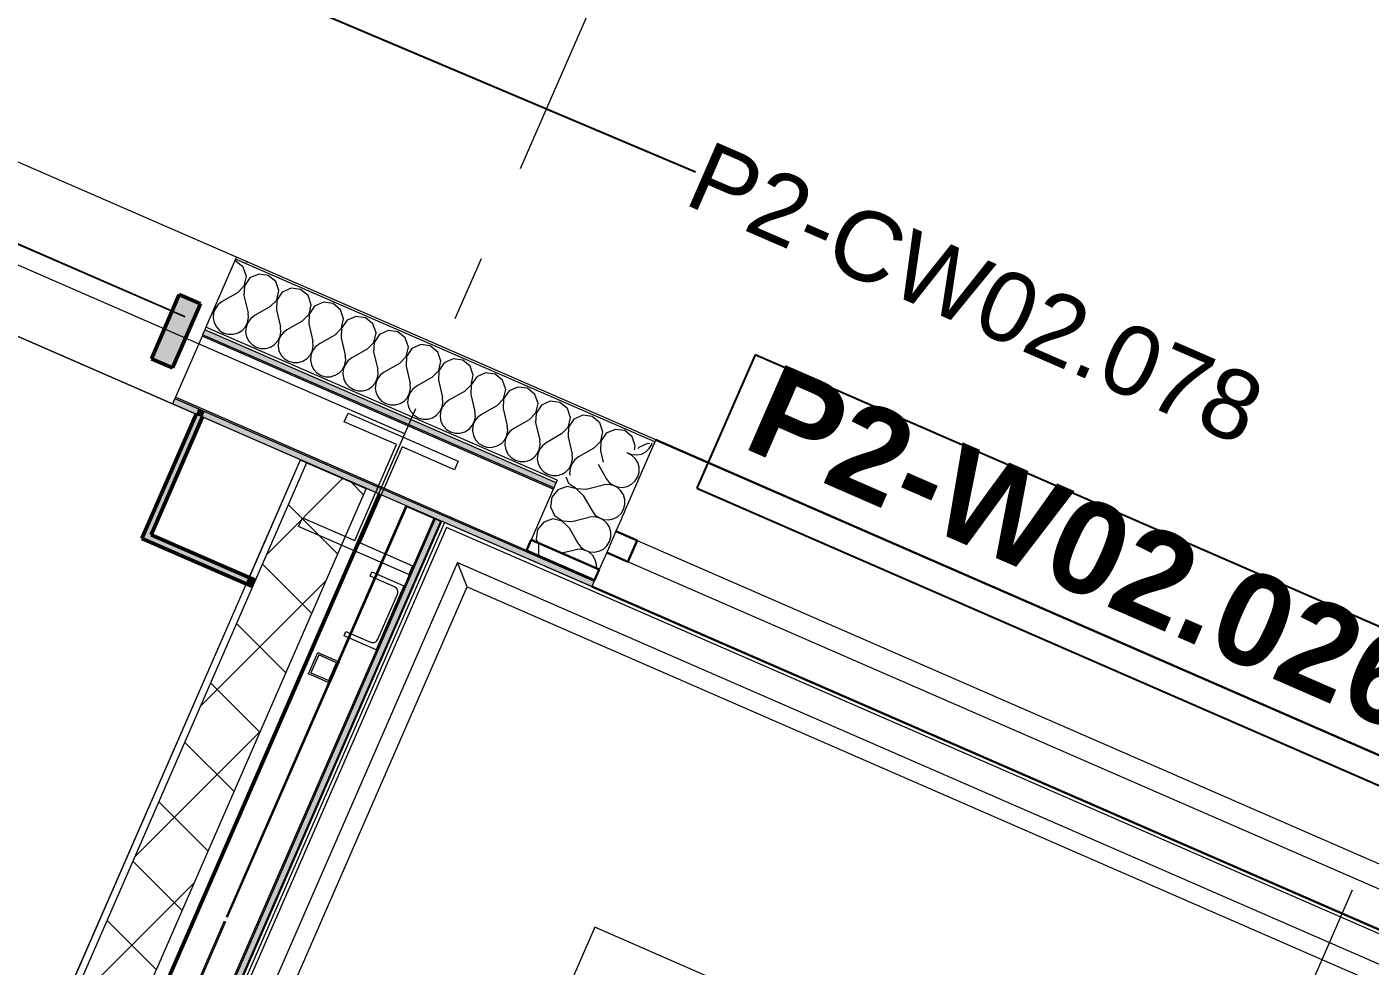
# Model space of a CAD drawing. Header units: millimetres. Extents: x -50172 to 68897, y -80883 to 956680.
# Drawn here: x 18527 to 21422, y -31483 to -29458 of the extents above; entities that cross this region are included whole.
import ezdxf
from ezdxf.enums import TextEntityAlignment as Align

# ---------------------------------------------------------------- set-up
doc = ezdxf.new("R2010")
doc.units = ezdxf.units.MM
doc.header["$MEASUREMENT"] = 0
doc.linetypes.add('Dashed', pattern=[564.444447, 282.222223, -282.222223])
doc.linetypes.add('Double Dashed', pattern=[1093.611073, 529.166651, -211.666656, 141.111112, -211.666656])
for name, color, linetype, lineweight, true_color in [('A-25-M_Curtain_Wall_Pen_No__46', 7, 'Continuous', 35, 0x444444), ('A-25-M_Wall_Ext_Pen_No__107', 7, 'Continuous', 15, 0xa6a6a6), ('A-25-M_Wall_Int_Pen_No__107', 7, 'Continuous', 15, 0xa6a6a6), ('A-25-M_Wall_Int_Pen_No__27', 7, 'Continuous', 50, 0x2a2a2a), ('New_A-05-M_Gross_Int_Circulation_Pen_No__74', 7, 'Continuous', 20, 0x606060), ('New_A-15-MG_Structural_Grid_Phase_2_Pen_No__222', 7, 'Continuous', 13, 0x65af33), ('New_A-25-M_Curtain_Wall_Pen_No__144', 7, 'Continuous', 0, 0xc8c8c8), ('New_A-25-M_Curtain_Wall_Pen_No__165', 7, 'Continuous', 0, 0x006060), ('New_A-25-M_Curtain_Wall_Pen_No__27', 7, 'Continuous', 50, 0x2a2a2a), ('New_A-25-M_Curtain_Wall_Pen_No__43', 7, 'Continuous', 30, 0x444444), ('New_A-25-M_Wall_Ext_Pen_No__107', 7, 'Continuous', 15, 0xa6a6a6), ('New_A-25-M_Wall_Ext_Pen_No__43', 7, 'Continuous', 30, 0x444444), ('New_A-25-M_Wall_Int_Pen_No__107', 7, 'Continuous', 15, 0xa6a6a6), ('New_A-35-M_FFE-Zone_Pen_No__74', 7, 'Continuous', 20, 0x606060), ('New_A-95-P_Drawing_Pen_No__61', 7, 'Continuous', 20, 0x6a6a6a), ('New_ArchiCAD Windows_Pen_No__103', 7, 'Continuous', 15, 0xa6a6a6), ('New_ArchiCAD Windows_Pen_No__23', 7, 'Continuous', 30, 0x2a2a2a), ('New_ArchiCAD Windows_Pen_No__43', 7, 'Continuous', 30, 0x444444), ('New_ArchiCAD Windows_Pen_No__63', 7, 'Continuous', 20, 0x606060)]:
    doc.layers.add(name, color=color, linetype=linetype, lineweight=lineweight, true_color=true_color)
for name, color, linetype, lineweight in [('A-25-M_Curtain_Wall_Pen_No__85', 8, 'Continuous', 20), ('A-95-MC_Marker_Section_P2.Marker_Pen_No__1', 7, 'Continuous', 13), ('COLUMN.IFC Import_Pen_No__2', 8, 'Continuous', 15), ('New_A-20-M_Floor_Slab_Pen_No__89', 8, 'Continuous', 20), ('New_A-25-M_Curtain_Wall_Pen_No__1', 7, 'Continuous', 13), ('New_A-25-M_Wall_Ext_Pen_No__1', 7, 'Continuous', 13), ('New_A-25-M_Wall_Int_Pen_No__1', 7, 'Continuous', 13), ('New_A-30-M_Stair_Pen_No__1', 7, 'Continuous', 13), ('New_A-95-P_Drawing_Pen_No__156', 5, 'Continuous', 50), ('New_ArchiCAD Doors_Pen_No__1', 7, 'Continuous', 13), ('New_ArchiCAD Doors_Pen_No__87', 8, 'Continuous', 20), ('New_ArchiCAD Window Markers_Pen_No__1', 7, 'Continuous', 13), ('New_ArchiCAD Window Markers_Pen_No__5', 7, 'Continuous', 25), ('New_ArchiCAD Windows_Pen_No__1', 7, 'Continuous', 13), ('New_ArchiCAD Windows_Pen_No__83', 8, 'Continuous', 20), ('New_ArchiCAD Zone Stamps_Pen_No__9', 7, 'Continuous', 13)]:
    doc.layers.add(name, color=color, linetype=linetype, lineweight=lineweight)
for name, color, linetype in [('A-25-M_Wall_Int', 7, 'Continuous'), ('A-95-MC_Marker_Section_P2.Marker', 7, 'Continuous'), ('COLUMN.IFC Import', 7, 'Continuous'), ('New_A-05-M_Gross_Int_Circulation', 7, 'Continuous'), ('New_A-15-MG_Structural_Grid_Phase_2', 7, 'Continuous'), ('New_A-20-M_Floor_Slab', 7, 'Continuous'), ('New_A-25-M_Curtain_Wall', 7, 'Continuous'), ('New_A-25-M_Wall_Ext', 7, 'Continuous'), ('New_A-25-M_Wall_Int', 7, 'Continuous'), ('New_A-35-M_FFE-Zone', 7, 'Continuous'), ('New_ArchiCAD Doors', 7, 'Continuous'), ('New_ArchiCAD Window Markers', 7, 'Continuous'), ('New_ArchiCAD Windows', 7, 'Continuous')]:
    doc.layers.add(name, color=color, linetype=linetype)
doc.styles.add('GENERATED_STYLE_2', font='')
doc.styles.add('GENERATED_STYLE_3', font='')
doc.styles.add('GENERATED_STYLE_4', font='')
doc.styles.get('GENERATED_STYLE_2').set_extended_font_data('Arial', bold=True)
doc.styles.get('GENERATED_STYLE_3').set_extended_font_data('Arial')
doc.styles.get('GENERATED_STYLE_4').set_extended_font_data('Swis721 BT')
doc.linetypes.add('Double Slash', pattern='A,0,[1,EC-MA-00-02-DR-A-00369 Phase 2 Lecture Theatre Second Floor GA-S2-P171.Shx,S=15.679012,R=0,X=0,Y=0],-1975.555563,0', length=1975.555563)
doc.dimstyles.new('GENERATED_STYLE__2', dxfattribs={"dimtxt": 0.18, "dimasz": 273.6, "dimexe": 0.18, "dimexo": 0.0625, "dimgap": 0.09, "dimtad": 0, "dimtih": 1, "dimtoh": 1, "dimdec": 4, "dimzin": 0, "dimdsep": 46, "dimcen": 0.09, "dimadec": 0, "dimazin": 0, "dimtfac": 1, "dimtdec": 4, "dimtmove": 0, "dimatfit": 3, "dimldrblk": 'ARROWHEAD_5', "dimfxl": 1, "dimtolj": 1, "dimtzin": 0, "dimarcsym": 0})
pattern_1 = [(246.4404, (0, 0), (-158.76755, 69.2305), [0, -100]), (246.4404, (59.4, -80.45), (-158.76755, 69.2305), [0, -100])]

# ---------------------------------------------------------------- blocks, each defined once
blk = doc.blocks.new('Research Lab_INB 2308_15_1', base_point=(13904.9, -32607.4))
at = {"layer": 'New_A-35-M_FFE-Zone_Pen_No__74', "linetype": 'Continuous'}
for p, q in [((19116.2, -30391), (16560.9, -29276.8)), ((17104.4, -35004.7), (19116.2, -30391))]:
    blk.add_line(p, q, dxfattribs=at)
at = {"layer": 'New_ArchiCAD Zone Stamps_Pen_No__9'}
for tag, height, style, p in [('ROOM_NAME', 250, 'GENERATED_STYLE_2', (14219.2, -32504.4)), ('zoneNameLine2', 250, 'GENERATED_STYLE_2', (14030.8, -32936.5)), ('ROOM_NUMBER', 200, 'GENERATED_STYLE_3', (13842.4, -33357.2)), ('measuredAreaCode', 200, 'GENERATED_STYLE_3', (13685.3, -33717.3)), ('DUMMY_649', 200, 'GENERATED_STYLE_3', (13992.8, -33851.4)), ('DUMMY_650', 200, 'GENERATED_STYLE_3', (14482.1, -34064.8)), ('DUMMY_651', 133.3, 'GENERATED_STYLE_3', (14761.4, -34171.3))]:
    blk.add_attdef(tag, text='', height=height, rotation=336.4404, dxfattribs=dict(at, style=style)).set_placement(p, align=Align.TOP_LEFT)
blk = doc.blocks.new('Stair 05 _INB 2358_25_1', base_point=(18448.4, -36094.3))
at = {"layer": 'New_A-05-M_Gross_Int_Circulation_Pen_No__74', "linetype": 'Continuous'}
for p, q in [((19418.4, -30522.9), (16822.8, -36475.4)), ((22006.5, -31651.4), (19418.4, -30522.9))]:
    blk.add_line(p, q, dxfattribs=at)
at = {"layer": 'New_ArchiCAD Zone Stamps_Pen_No__9'}
for tag, height, style, p in [('ROOM_NAME', 250, 'GENERATED_STYLE_2', (18593, -35475.7)), ('zoneNameLine2', 250, 'GENERATED_STYLE_2', (18404.6, -35907.9)), ('ROOM_NUMBER', 200, 'GENERATED_STYLE_3', (18216.2, -36328.6)), ('measuredAreaCode', 200, 'GENERATED_STYLE_3', (18059.1, -36688.7)), ('DUMMY_649', 200, 'GENERATED_STYLE_3', (18366.5, -36822.7)), ('DUMMY_650', 200, 'GENERATED_STYLE_3', (18855.9, -37036.1)), ('DUMMY_651', 133.3, 'GENERATED_STYLE_3', (19135.2, -37142.6))]:
    blk.add_attdef(tag, text='', height=height, rotation=336.4404, dxfattribs=dict(at, style=style)).set_placement(p, align=Align.TOP_LEFT)
blk = doc.blocks.new('Slab_1_1', base_point=(-34879.7, -33019))
at = {"layer": 'New_A-20-M_Floor_Slab_Pen_No__89', "linetype": 'Continuous', "flags": 128}
blk.add_lwpolyline([(1011.6, -48832.8), (12486.7, -53836.5), (17939.8, -41330.7), (16985.7, -40914.7), (17767.9, -39120.9), (18360.6, -39379.3), (18576.1, -38885), (18937.5, -39042.6), (20222.1, -36096.6), (17371, -34853.4), (19341.1, -30335.3), (10989.4, -26693.5), (10933.1, -26822.8), (1863.4, -22868)], dxfattribs=at)
blk = doc.blocks.new('Curtain Wall_4_1')
at = {"layer": 'New_A-25-M_Curtain_Wall', "linetype": 'Continuous', "lineweight": 0, "true_color": 0x000000}
h = blk.add_hatch(dxfattribs=at)
h.set_pattern_fill('Batt_Insulation_0001', color=178, style=0, pattern_type=2)
h.set_pattern_definition([(60, (0, 0), (-43.30127, 25), []), (120, (0, 0), (43.30127, 25), [])])
h.paths.add_polyline_path([(17464.1, -29471.9), (17051.5, -29292.4), (17040.3, -29318.1), (17453, -29497.5)])
at = {"layer": 'New_A-25-M_Curtain_Wall_Pen_No__144', "linetype": 'Continuous'}
for points in [[(17021, -29237.1), (16960.8, -29375.6), (17006.6, -29395.6), (17066.8, -29257.1)], [(17525.3, -29456.5), (17479.5, -29436.6), (17419.3, -29575), (17465.1, -29595)], [(17938, -29636), (17877.8, -29774.5), (17923.6, -29794.4), (17983.9, -29655.9)], [(18855, -30034.8), (18794.8, -30173.3), (18840.7, -30193.2), (18900.9, -30054.8)]]:
    blk.add_hatch(color=256, dxfattribs=at).paths.add_polyline_path(points)
at = {"layer": 'New_A-25-M_Curtain_Wall_Pen_No__165', "linetype": 'Continuous', "lineweight": 0, "true_color": 0x001818}
blk.add_hatch(color=168, dxfattribs=at).paths.add_polyline_path([(17940.6, -29680.2), (18866.8, -30083), (18867.2, -30082.1), (17941, -29679.3)])
at = {"layer": 'New_ArchiCAD Windows_Pen_No__103', "linetype": 'Continuous'}
for points in [[(17514, -29482.6), (17573.6, -29508.6), (17549.7, -29563.6), (17490.1, -29537.7)], [(17902.7, -29717.1), (17843.1, -29691.2), (17867, -29636.2), (17926.6, -29662.1)]]:
    blk.add_hatch(color=256, dxfattribs=at).paths.add_polyline_path(points)
at = {"layer": 'New_A-25-M_Curtain_Wall_Pen_No__1', "linetype": 'Continuous'}
for p, q in [((17941, -29679.3), (17940.6, -29680.2)), ((17940.6, -29680.2), (18866.8, -30083)), ((18867.2, -30082.1), (17941, -29679.3)), ((18866.8, -30083), (18867.2, -30082.1))]:
    blk.add_line(p, q, dxfattribs=at)
at = {"layer": 'New_A-25-M_Curtain_Wall_Pen_No__27', "linetype": 'Continuous'}
for p, q in [((17021, -29237.1), (16960.8, -29375.6)), ((17066.8, -29257.1), (17021, -29237.1)), ((17006.6, -29395.6), (17066.8, -29257.1)), ((16960.8, -29375.6), (17006.6, -29395.6)), ((17479.5, -29436.6), (17419.3, -29575)), ((17525.3, -29456.5), (17479.5, -29436.6)), ((17465.1, -29595), (17525.3, -29456.5)), ((17419.3, -29575), (17465.1, -29595)), ((17938, -29636), (17877.8, -29774.5)), ((17983.9, -29655.9), (17938, -29636)), ((17923.6, -29794.4), (17983.9, -29655.9)), ((17877.8, -29774.5), (17923.6, -29794.4)), ((18855, -30034.8), (18794.8, -30173.3)), ((18900.9, -30054.8), (18855, -30034.8)), ((18840.7, -30193.2), (18900.9, -30054.8)), ((18794.8, -30173.3), (18840.7, -30193.2))]:
    blk.add_line(p, q, dxfattribs=at)
at = {"layer": 'New_A-25-M_Curtain_Wall_Pen_No__43', "linetype": 'Continuous'}
for p, q in [((17051.5, -29292.4), (17464.1, -29471.9)), ((17453, -29497.5), (17040.3, -29318.1))]:
    blk.add_line(p, q, dxfattribs=at)
at = {"layer": 'New_ArchiCAD Windows_Pen_No__23', "linetype": 'Continuous'}
for p, q in [((17490.1, -29537.7), (17514, -29482.6)), ((17514, -29482.6), (17573.6, -29508.6)), ((17573.6, -29508.6), (17549.7, -29563.6)), ((17549.7, -29563.6), (17490.1, -29537.7)), ((17843.1, -29691.2), (17867, -29636.2)), ((17867, -29636.2), (17926.6, -29662.1)), ((17926.6, -29662.1), (17902.7, -29717.1)), ((17902.7, -29717.1), (17843.1, -29691.2))]:
    blk.add_line(p, q, dxfattribs=at)
at = {"layer": 'New_ArchiCAD Windows_Pen_No__63', "linetype": 'Continuous'}
blk.add_line((17863, -29645.4), (17569.6, -29517.7), dxfattribs=at)
at = {"layer": 'New_ArchiCAD Windows_Pen_No__83', "linetype": 'Continuous'}
for p, q in [((17573.6, -29508.6), (17867, -29636.2)), ((17843.1, -29691.2), (17549.7, -29563.6))]:
    blk.add_line(p, q, dxfattribs=at)
blk = doc.blocks.new('*X189')
at = {"layer": 'New_A-25-M_Wall_Ext_Pen_No__107', "linetype": 'Continuous'}
for p, q in [((18977, -29963), (18974.7, -29962.7)), ((18993, -29976.2), (18977, -29963)), ((18999.8, -29995.9), (18993, -29976.2)), ((19026.2, -29990.7), (19007.2, -29999.1)), ((19046.8, -29993.5), (19026.2, -29990.7)), ((18980.5, -30031.1), (18995.1, -30016.2)), ((18995.4, -30016.3), (18994.5, -30037.1)), ((18995.1, -30016.2), (18999.8, -29995.9)), ((19007.2, -29999.1), (18995.4, -30016.3)), ((19062.9, -30006.7), (19046.8, -29993.5)), ((19069.6, -30026.4), (19062.9, -30006.7)), ((19096, -30021.1), (19077, -30029.6)), ((19116.6, -30023.9), (19096, -30021.1)), ((18947.4, -30049.9), (18939.1, -30056.3)), ((18980.5, -30031.1), (18947.4, -30049.9)), ((18994.5, -30037.1), (19003.3, -30074.2)), ((19050.4, -30061.5), (19065, -30046.7)), ((19065.3, -30046.8), (19064.3, -30067.6)), ((19065, -30046.7), (19069.6, -30026.4)), ((19077, -30029.6), (19065.3, -30046.8)), ((19132.7, -30037.1), (19116.6, -30023.9)), ((19139.5, -30056.8), (19132.7, -30037.1)), ((18924.6, -30077.6), (18927.8, -30074)), ((18927.8, -30074), (18932.5, -30064.6)), ((18929.1, -30074.5), (18928.2, -30085)), ((18932.8, -30064.7), (18929.1, -30074.5)), ((18932.5, -30064.6), (18934.2, -30055.7)), ((18939.1, -30056.3), (18932.8, -30064.7)), ((19004.3, -30084.7), (19003.3, -30074.2)), ((19050.4, -30061.5), (19017.2, -30080.3)), ((19064.3, -30067.6), (19073.1, -30104.7)), ((19120.2, -30092), (19134.8, -30077.1)), ((19135.1, -30077.3), (19134.2, -30098.1)), ((19134.8, -30077.1), (19139.5, -30056.8)), ((19146.8, -30060), (19135.1, -30077.3)), ((19165.9, -30051.6), (19146.8, -30060)), ((19186.5, -30054.4), (19165.9, -30051.6)), ((19202.6, -30067.6), (19186.5, -30054.4)), ((19209.3, -30087.3), (19202.6, -30067.6)), ((18928.2, -30085), (18930.2, -30095.3)), ((18930.2, -30095.3), (18934.9, -30104.7)), ((18934.9, -30104.7), (18942, -30112.4)), ((18990.6, -30112.2), (18997.7, -30104.4)), ((18997.7, -30104.4), (19002.4, -30095)), ((18998.9, -30105), (18998, -30115.4)), ((19002.6, -30095.1), (18998.9, -30105)), ((19002.4, -30095), (19004.3, -30084.7)), ((19008.9, -30086.7), (19002.6, -30095.1)), ((19017.2, -30080.3), (19008.9, -30086.7)), ((19074.1, -30115.1), (19073.1, -30104.7)), ((19120.2, -30092), (19087.1, -30110.8)), ((19134.2, -30098.1), (19143, -30135.1)), ((19190.1, -30122.4), (19204.7, -30107.6)), ((19205, -30107.7), (19204, -30128.5)), ((19204.7, -30107.6), (19209.3, -30087.3)), ((19216.7, -30090.5), (19205, -30107.7)), ((19235.7, -30082), (19216.7, -30090.5)), ((19256.3, -30084.8), (19235.7, -30082)), ((19272.4, -30098), (19256.3, -30084.8)), ((19279.1, -30117.7), (19272.4, -30098)), ((18942, -30112.4), (18951, -30117.9)), ((18951, -30117.9), (18961.1, -30120.7)), ((18961.1, -30120.7), (18971.6, -30120.7)), ((18971.6, -30120.7), (18981.7, -30117.8)), ((18981.7, -30117.8), (18990.6, -30112.2)), ((18998, -30115.4), (19000, -30125.8)), ((19000, -30125.8), (19004.7, -30135.1)), ((19004.7, -30135.1), (19011.9, -30142.9)), ((19060.5, -30142.7), (19067.5, -30134.9)), ((19067.5, -30134.9), (19072.2, -30125.5)), ((19068.7, -30135.4), (19067.8, -30145.9)), ((19072.5, -30125.6), (19068.7, -30135.4)), ((19072.2, -30125.5), (19074.1, -30115.1)), ((19078.7, -30117.2), (19072.5, -30125.6)), ((19087.1, -30110.8), (19078.7, -30117.2)), ((19143.9, -30145.6), (19143, -30135.1)), ((19190.1, -30122.4), (19156.9, -30141.2)), ((19204, -30128.5), (19212.8, -30165.6)), ((19274.5, -30138), (19279.1, -30117.7)), ((19286.5, -30121), (19274.8, -30138.2)), ((19305.5, -30112.5), (19286.5, -30121)), ((19326.2, -30115.3), (19305.5, -30112.5)), ((19342.2, -30128.5), (19326.2, -30115.3)), ((19349, -30148.2), (19342.2, -30128.5)), ((19011.9, -30142.9), (19020.8, -30148.4)), ((19020.8, -30148.4), (19030.9, -30151.2)), ((19030.9, -30151.2), (19041.4, -30151.2)), ((19041.4, -30151.2), (19051.5, -30148.2)), ((19051.5, -30148.2), (19060.5, -30142.7)), ((19067.8, -30145.9), (19069.8, -30156.2)), ((19069.8, -30156.2), (19074.6, -30165.6)), ((19074.6, -30165.6), (19081.7, -30173.3)), ((19130.3, -30173.1), (19137.4, -30165.3)), ((19137.4, -30165.3), (19142, -30155.9)), ((19138.6, -30165.9), (19137.7, -30176.3)), ((19142.3, -30156.1), (19138.6, -30165.9)), ((19142, -30155.9), (19143.9, -30145.6)), ((19148.6, -30147.6), (19142.3, -30156.1)), ((19156.9, -30141.2), (19148.6, -30147.6)), ((19213.8, -30176), (19212.8, -30165.6)), ((19259.9, -30152.9), (19226.8, -30171.7)), ((19259.9, -30152.9), (19274.5, -30138)), ((19274.8, -30138.2), (19273.9, -30159)), ((19273.9, -30159), (19282.6, -30196)), ((19344.3, -30168.5), (19349, -30148.2)), ((19356.4, -30151.4), (19344.6, -30168.6)), ((19375.4, -30142.9), (19356.4, -30151.4)), ((19396, -30145.7), (19375.4, -30142.9)), ((19412.1, -30158.9), (19396, -30145.7)), ((19418.8, -30178.6), (19412.1, -30158.9)), ((19081.7, -30173.3), (19090.7, -30178.8)), ((19090.7, -30178.8), (19100.8, -30181.6)), ((19100.8, -30181.6), (19111.3, -30181.6)), ((19111.3, -30181.6), (19121.4, -30178.7)), ((19121.4, -30178.7), (19130.3, -30173.1)), ((19137.7, -30176.3), (19139.7, -30186.7)), ((19139.7, -30186.7), (19144.4, -30196.1)), ((19200.1, -30203.6), (19207.2, -30195.8)), ((19207.2, -30195.8), (19211.9, -30186.4)), ((19212.2, -30186.5), (19208.4, -30196.3)), ((19211.9, -30186.4), (19213.8, -30176)), ((19218.4, -30178.1), (19212.2, -30186.5)), ((19226.8, -30171.7), (19218.4, -30178.1)), ((19329.7, -30183.3), (19296.6, -30202.1)), ((19329.7, -30183.3), (19344.3, -30168.5)), ((19344.6, -30168.6), (19343.7, -30189.4)), ((19343.7, -30189.4), (19352.5, -30226.5)), ((19414.2, -30198.9), (19418.8, -30178.6)), ((19426.2, -30181.9), (19414.5, -30199.1)), ((19445.2, -30173.4), (19426.2, -30181.9)), ((19465.8, -30176.2), (19445.2, -30173.4)), ((19481.9, -30189.4), (19465.8, -30176.2)), ((19488.7, -30209.1), (19481.9, -30189.4)), ((19144.4, -30196.1), (19151.5, -30203.8)), ((19151.5, -30203.8), (19160.5, -30209.3)), ((19160.5, -30209.3), (19170.6, -30212.1)), ((19170.6, -30212.1), (19181.1, -30212.1)), ((19181.1, -30212.1), (19191.2, -30209.1)), ((19191.2, -30209.1), (19200.1, -30203.6)), ((19208.4, -30196.3), (19207.5, -30206.8)), ((19207.5, -30206.8), (19209.5, -30217.1)), ((19209.5, -30217.1), (19214.3, -30226.5)), ((19277, -30226.3), (19281.7, -30216.8)), ((19282, -30217), (19278.3, -30226.8)), ((19281.7, -30216.8), (19283.6, -30206.5)), ((19288.3, -30208.5), (19282, -30217)), ((19283.6, -30206.5), (19282.6, -30196)), ((19296.6, -30202.1), (19288.3, -30208.5)), ((19399.6, -30213.8), (19366.4, -30232.6)), ((19399.6, -30213.8), (19414.2, -30198.9)), ((19414.5, -30199.1), (19413.5, -30219.9)), ((19413.5, -30219.9), (19422.3, -30256.9)), ((19484, -30229.4), (19488.7, -30209.1)), ((19496, -30212.3), (19484.3, -30229.5)), ((19515, -30203.8), (19496, -30212.3)), ((19535.7, -30206.6), (19515, -30203.8)), ((19551.8, -30219.9), (19535.7, -30206.6)), ((19558.5, -30239.6), (19551.8, -30219.9)), ((19214.3, -30226.5), (19221.4, -30234.2)), ((19221.4, -30234.2), (19230.3, -30239.7)), ((19230.3, -30239.7), (19240.5, -30242.6)), ((19240.5, -30242.6), (19251, -30242.5)), ((19251, -30242.5), (19261.1, -30239.6)), ((19261.1, -30239.6), (19270, -30234)), ((19270, -30234), (19277, -30226.3)), ((19278.3, -30226.8), (19277.4, -30237.3)), ((19277.4, -30237.3), (19279.4, -30247.6)), ((19279.4, -30247.6), (19284.1, -30257)), ((19346.9, -30256.7), (19351.5, -30247.3)), ((19351.8, -30247.4), (19348.1, -30257.2)), ((19351.5, -30247.3), (19353.5, -30237)), ((19358.1, -30239), (19351.8, -30247.4)), ((19353.5, -30237), (19352.5, -30226.5)), ((19366.4, -30232.6), (19358.1, -30239)), ((19469.4, -30244.2), (19436.3, -30263)), ((19469.4, -30244.2), (19484, -30229.4)), ((19484.3, -30229.5), (19483.4, -30250.3)), ((19483.4, -30250.3), (19492.2, -30287.4)), ((19553.9, -30259.9), (19558.5, -30239.6)), ((19565.9, -30242.8), (19554.1, -30260)), ((19584.9, -30234.3), (19565.9, -30242.8)), ((19605.5, -30237.1), (19584.9, -30234.3)), ((19621.6, -30250.3), (19605.5, -30237.1)), ((19628.3, -30270), (19621.6, -30250.3)), ((19284.1, -30257), (19291.2, -30264.7)), ((19291.2, -30264.7), (19300.2, -30270.2)), ((19300.2, -30270.2), (19310.3, -30273)), ((19310.3, -30273), (19320.8, -30273)), ((19320.8, -30273), (19330.9, -30270.1)), ((19330.9, -30270.1), (19339.8, -30264.5)), ((19339.8, -30264.5), (19346.9, -30256.7)), ((19348.1, -30257.2), (19347.2, -30267.7)), ((19347.2, -30267.7), (19349.2, -30278)), ((19349.2, -30278), (19353.9, -30287.4)), ((19416.7, -30287.2), (19421.4, -30277.7)), ((19421.7, -30277.9), (19417.9, -30287.7)), ((19421.4, -30277.7), (19423.3, -30267.4)), ((19427.9, -30269.4), (19421.7, -30277.9)), ((19423.3, -30267.4), (19422.3, -30256.9)), ((19436.3, -30263), (19427.9, -30269.4)), ((19539.3, -30274.7), (19506.1, -30293.5)), ((19539.3, -30274.7), (19553.9, -30259.9)), ((19554.1, -30260), (19553.2, -30280.8)), ((19553.2, -30280.8), (19562, -30317.8)), ((19623.7, -30290.3), (19628.3, -30270)), ((19635.7, -30273.2), (19624, -30290.4)), ((19654.7, -30264.7), (19635.7, -30273.2)), ((19675.4, -30267.5), (19654.7, -30264.7)), ((19691.4, -30280.8), (19675.4, -30267.5)), ((19698.2, -30300.5), (19691.4, -30280.8)), ((19353.9, -30287.4), (19361.1, -30295.1)), ((19361.1, -30295.1), (19370, -30300.6)), ((19370, -30300.6), (19380.1, -30303.5)), ((19380.1, -30303.5), (19390.6, -30303.4)), ((19390.6, -30303.4), (19400.7, -30300.5)), ((19400.7, -30300.5), (19409.7, -30294.9)), ((19409.7, -30294.9), (19416.7, -30287.2)), ((19417.9, -30287.7), (19417, -30298.2)), ((19417, -30298.2), (19419, -30308.5)), ((19419, -30308.5), (19423.8, -30317.9)), ((19486.6, -30317.6), (19491.2, -30308.2)), ((19491.5, -30308.3), (19487.8, -30318.1)), ((19491.2, -30308.2), (19493.1, -30297.9)), ((19497.8, -30299.9), (19491.5, -30308.3)), ((19493.1, -30297.9), (19492.2, -30287.4)), ((19506.1, -30293.5), (19497.8, -30299.9)), ((19609.1, -30305.1), (19576, -30323.9)), ((19609.1, -30305.1), (19623.7, -30290.3)), ((19624, -30290.4), (19623.1, -30311.2)), ((19623.1, -30311.2), (19631.8, -30348.3)), ((19693.5, -30320.8), (19698.2, -30300.5)), ((19705.6, -30303.7), (19693.8, -30320.9)), ((19724.6, -30295.2), (19705.6, -30303.7)), ((19745.2, -30298), (19724.6, -30295.2)), ((19761.3, -30311.2), (19745.2, -30298)), ((19768, -30330.9), (19761.3, -30311.2)), ((19423.8, -30317.9), (19430.9, -30325.6)), ((19430.9, -30325.6), (19439.9, -30331.1)), ((19439.9, -30331.1), (19450, -30333.9)), ((19450, -30333.9), (19460.5, -30333.9)), ((19460.5, -30333.9), (19470.6, -30331)), ((19470.6, -30331), (19479.5, -30325.4)), ((19479.5, -30325.4), (19486.6, -30317.6)), ((19487.8, -30318.1), (19486.9, -30328.6)), ((19486.9, -30328.6), (19488.9, -30338.9)), ((19488.9, -30338.9), (19493.6, -30348.3)), ((19556.4, -30348.1), (19561.1, -30338.6)), ((19561.3, -30338.8), (19557.6, -30348.6)), ((19561.1, -30338.6), (19563, -30328.3)), ((19567.6, -30330.3), (19561.3, -30338.8)), ((19563, -30328.3), (19562, -30317.8)), ((19576, -30323.9), (19567.6, -30330.3)), ((19678.9, -30335.6), (19645.8, -30354.4)), ((19678.9, -30335.6), (19693.5, -30320.8)), ((19693.8, -30320.9), (19692.9, -30341.7)), ((19763.4, -30351.2), (19768, -30330.9)), ((19775.4, -30334.1), (19763.7, -30351.3)), ((19794.4, -30325.7), (19775.4, -30334.1)), ((19815, -30328.4), (19794.4, -30325.7)), ((19831.1, -30341.7), (19815, -30328.4)), ((19493.6, -30348.3), (19500.7, -30356)), ((19500.7, -30356), (19509.7, -30361.5)), ((19509.7, -30361.5), (19519.8, -30364.4)), ((19519.8, -30364.4), (19530.3, -30364.3)), ((19530.3, -30364.3), (19540.4, -30361.4)), ((19540.4, -30361.4), (19549.3, -30355.9)), ((19549.3, -30355.9), (19556.4, -30348.1)), ((19557.6, -30348.6), (19556.7, -30359.1)), ((19556.7, -30359.1), (19558.7, -30369.4)), ((19558.7, -30369.4), (19563.4, -30378.8)), ((19626.2, -30378.5), (19630.9, -30369.1)), ((19631.2, -30369.2), (19627.5, -30379.1)), ((19630.9, -30369.1), (19632.8, -30358.8)), ((19637.5, -30360.8), (19631.2, -30369.2)), ((19632.8, -30358.8), (19631.8, -30348.3)), ((19645.8, -30354.4), (19637.5, -30360.8)), ((19692.9, -30341.7), (19701.7, -30378.8)), ((19748.8, -30366), (19715.6, -30384.8)), ((19748.8, -30366), (19763.4, -30351.2)), ((19763.7, -30351.3), (19762.7, -30372.1)), ((19837.9, -30361.4), (19831.1, -30341.7)), ((19835.9, -30370), (19837.9, -30361.4)), ((19845.2, -30364.6), (19843.6, -30367)), ((19864.2, -30356.1), (19845.2, -30364.6)), ((19869.5, -30356.8), (19864.2, -30356.1)), ((19563.4, -30378.8), (19570.6, -30386.5)), ((19570.6, -30386.5), (19579.5, -30392)), ((19579.5, -30392), (19589.7, -30394.8)), ((19589.7, -30394.8), (19600.2, -30394.8)), ((19600.2, -30394.8), (19610.3, -30391.9)), ((19610.3, -30391.9), (19619.2, -30386.3)), ((19619.2, -30386.3), (19626.2, -30378.5)), ((19627.5, -30379.1), (19626.6, -30389.5)), ((19626.6, -30389.5), (19628.6, -30399.8)), ((19700.7, -30399.6), (19702.7, -30389.2)), ((19707.3, -30391.2), (19701, -30399.7)), ((19702.7, -30389.2), (19701.7, -30378.8)), ((19715.6, -30384.8), (19707.3, -30391.2)), ((19762.7, -30372.1), (19768.5, -30396.5)), ((19628.6, -30399.8), (19633.3, -30409.2)), ((19633.3, -30409.2), (19640.4, -30417)), ((19640.4, -30417), (19649.4, -30422.4)), ((19649.4, -30422.4), (19659.5, -30425.3)), ((19659.5, -30425.3), (19670, -30425.2)), ((19670, -30425.2), (19680.1, -30422.3)), ((19680.1, -30422.3), (19689, -30416.8)), ((19689, -30416.8), (19696.1, -30409)), ((19696.1, -30409), (19700.7, -30399.6)), ((19697.3, -30409.5), (19696.4, -30420)), ((19696.4, -30420), (19697.3, -30424.5)), ((19701, -30399.7), (19697.3, -30409.5))]:
    blk.add_line(p, q, dxfattribs=at)
blk = doc.blocks.new('*X193')
at = {"layer": 'New_A-25-M_Wall_Ext_Pen_No__107', "linetype": 'Continuous'}
for p, q in [((19860.3, -30374.2), (19868.1, -30367.1)), ((19868.1, -30367.1), (19873.6, -30358.1)), ((19873.6, -30358.1), (19874.5, -30354.9)), ((19820.2, -30376.6), (19819.5, -30376.5)), ((19820.2, -30376.2), (19820.3, -30376.3)), ((19829.6, -30381.3), (19820.2, -30376.6)), ((19820.3, -30376.3), (19830.2, -30380)), ((19837.4, -30388.3), (19829.6, -30381.3)), ((19830.2, -30380), (19840.6, -30380.9)), ((19843, -30397.2), (19837.4, -30388.3)), ((19840.6, -30380.9), (19851, -30378.9)), ((19845.9, -30407.3), (19843, -30397.2)), ((19851, -30378.9), (19860.3, -30374.2)), ((19757.6, -30400.8), (19775.1, -30431.5)), ((19843.1, -30428), (19845.9, -30417.8)), ((19845.9, -30417.8), (19845.9, -30407.3)), ((19671, -30455.7), (19657.8, -30471.8)), ((19690.7, -30449), (19671, -30455.7)), ((19687.9, -30428.1), (19693.9, -30441.6)), ((19711, -30453.6), (19690.7, -30449)), ((19693.9, -30441.6), (19711.1, -30453.3)), ((19725.8, -30468.2), (19711, -30453.6)), ((19711.1, -30453.3), (19731.9, -30454.3)), ((19731.9, -30454.3), (19769, -30445.5)), ((19779.4, -30444.5), (19769, -30445.5)), ((19775.1, -30431.5), (19781.5, -30439.9)), ((19789.8, -30446.4), (19779.4, -30444.5)), ((19781.5, -30439.9), (19789.9, -30446.1)), ((19799.2, -30451.1), (19789.8, -30446.4)), ((19789.9, -30446.1), (19799.7, -30449.9)), ((19807, -30458.2), (19799.2, -30451.1)), ((19799.7, -30449.9), (19810.2, -30450.8)), ((19810.2, -30450.8), (19820.5, -30448.8)), ((19820.5, -30448.8), (19829.9, -30444)), ((19829.9, -30444), (19837.6, -30436.9)), ((19837.6, -30436.9), (19843.1, -30428)), ((19657.8, -30471.8), (19655, -30492.4)), ((19725.8, -30468.2), (19744.6, -30501.4)), ((19812.5, -30467.1), (19807, -30458.2)), ((19815.4, -30477.2), (19812.5, -30467.1)), ((19815.5, -30487.7), (19815.4, -30477.2)), ((19655, -30492.4), (19663.4, -30511.5)), ((19663.4, -30511.5), (19680.6, -30523.2)), ((19744.6, -30501.4), (19751, -30509.7)), ((19751, -30509.7), (19759.4, -30516)), ((19790.1, -30518.6), (19799.4, -30513.9)), ((19799.4, -30513.9), (19807.2, -30506.8)), ((19807.2, -30506.8), (19812.7, -30497.8)), ((19812.7, -30497.8), (19815.5, -30487.7)), ((19627.3, -30541.7), (19624.5, -30562.3)), ((19640.5, -30525.6), (19627.3, -30541.7)), ((19660.2, -30518.8), (19640.5, -30525.6)), ((19680.5, -30523.5), (19660.2, -30518.8)), ((19695.4, -30538.1), (19680.5, -30523.5)), ((19680.6, -30523.2), (19701.4, -30524.1)), ((19695.4, -30538.1), (19714.2, -30571.2)), ((19701.4, -30524.1), (19738.5, -30515.3)), ((19749, -30514.4), (19738.5, -30515.3)), ((19759.3, -30516.3), (19749, -30514.4)), ((19768.7, -30520.9), (19759.3, -30516.3)), ((19759.4, -30516), (19769.3, -30519.7)), ((19776.5, -30528), (19768.7, -30520.9)), ((19769.3, -30519.7), (19779.7, -30520.6)), ((19782.1, -30536.9), (19776.5, -30528)), ((19779.7, -30520.6), (19790.1, -30518.6)), ((19785, -30547), (19782.1, -30536.9)), ((19624.5, -30562.3), (19627.9, -30570)), ((19714.2, -30571.2), (19720.5, -30579.6)), ((19776.7, -30576.6), (19782.2, -30567.6)), ((19782.2, -30567.6), (19785, -30557.5)), ((19785, -30557.5), (19785, -30547)), ((19678.7, -30592.1), (19708.1, -30585.2)), ((19718.5, -30584.2), (19708.1, -30585.2)), ((19728.9, -30586.1), (19718.5, -30584.2)), ((19720.5, -30579.6), (19729, -30585.8)), ((19738.3, -30590.8), (19728.9, -30586.1)), ((19729, -30585.8), (19738.8, -30589.6)), ((19746.1, -30597.8), (19738.3, -30590.8)), ((19738.8, -30589.6), (19749.3, -30590.5)), ((19751.6, -30606.7), (19746.1, -30597.8)), ((19749.3, -30590.5), (19759.6, -30588.5)), ((19759.6, -30588.5), (19769, -30583.7)), ((19769, -30583.7), (19776.7, -30576.6)), ((19754.5, -30616.8), (19751.6, -30606.7)), ((19754.6, -30625.2), (19754.5, -30616.8))]:
    blk.add_line(p, q, dxfattribs=at)
blk = doc.blocks.new('Window 19_2')
at = {"layer": 'New_ArchiCAD Windows_Pen_No__1', "linetype": 'Continuous'}
for p, q in [((-961.5, 0), (-961.5, -50)), ((-961.5, 0), (-961.5, -50)), ((961.5, 0), (961.5, -50)), ((961.5, 0), (961.5, -50))]:
    blk.add_line(p, q, dxfattribs=at)
at = {"layer": 'New_ArchiCAD Windows_Pen_No__23', "linetype": 'Continuous'}
for p, q in [((-961.5, 214.5), (961.5, 214.5)), ((-961.5, -130.5), (961.5, -130.5))]:
    blk.add_line(p, q, dxfattribs=at)
at = {"layer": 'New_ArchiCAD Windows_Pen_No__43', "linetype": 'Continuous'}
for p, q in [((-961.5, 0), (-911.5, 0)), ((-911.5, 0), (-911.5, -50)), ((911.5, -50), (911.5, 0)), ((911.5, 0), (961.5, 0)), ((-911.5, -50), (-961.5, -50)), ((961.5, -50), (911.5, -50))]:
    blk.add_line(p, q, dxfattribs=at)
at = {"layer": 'New_ArchiCAD Windows_Pen_No__83', "linetype": 'Continuous'}
for p, q in [((-911.5, 0), (911.5, 0)), ((911.5, -50), (-911.5, -50))]:
    blk.add_line(p, q, dxfattribs=at)
blk = doc.blocks.new('Window Stamp 18_2')
at = {"layer": 'New_ArchiCAD Window Markers_Pen_No__5', "linetype": 'Continuous'}
for p, q in [((838.5, -285), (-838.5, -285)), ((-838.5, -285), (-838.5, -599.3)), ((838.5, -285), (-838.5, -285)), ((838.5, -599.3), (838.5, -285)), ((-838.5, -599.3), (838.5, -599.3))]:
    blk.add_line(p, q, dxfattribs=at)
at = {"layer": 'New_ArchiCAD Window Markers_Pen_No__1', "style": 'GENERATED_STYLE_2'}
blk.add_attdef('AC_WIDO_ID', text='', height=200, rotation=180, dxfattribs=at).set_placement((762.3, -219.9), align=Align.BOTTOM_LEFT)
blk = doc.blocks.new('Simple Door Opening_4')
at = {"layer": 'New_ArchiCAD Doors_Pen_No__1', "linetype": 'Continuous'}
for p, q in [((-1056, 0), (-1056, -4.5)), ((-1056, -4.5), (-1056, -164.5)), ((1056, -4.5), (1056, 0)), ((1056, -164.5), (1056, -4.5)), ((-1056, -164.5), (-1056, -170.5)), ((-1056, -170.5), (-1056, -182.5)), ((1056, -170.5), (1056, -164.5)), ((1056, -182.5), (1056, -170.5)), ((-1056, -182.5), (-1056, -185.5)), ((-1056, -185.5), (-1056, -329.5)), ((1056, -185.5), (1056, -182.5)), ((1056, -329.5), (1056, -185.5)), ((-1056, -329.5), (-1056, -332.5)), ((-1056, -332.5), (-1056, -345)), ((1056, -332.5), (1056, -329.5)), ((1056, -345), (1056, -332.5))]:
    blk.add_line(p, q, dxfattribs=at)
at = {"layer": 'New_ArchiCAD Doors_Pen_No__87', "linetype": 'Continuous'}
for p, q in [((-1056, 0), (1056, 0)), ((1056, -345), (-1056, -345))]:
    blk.add_line(p, q, dxfattribs=at)
blk = doc.blocks.new('Wall_4_1', base_point=(22006.6, -31651.4))
at = {"layer": 'A-25-M_Wall_Ext_Pen_No__107', "linetype": 'Continuous'}
blk.add_hatch(color=256, dxfattribs=at).paths.add_polyline_path([(18891.1, -30292.9), (18904.9, -30298.9), (18909.9, -30287.4), (18896.1, -30281.4)])
at = {"layer": 'New_A-25-M_Wall_Ext', "linetype": 'Continuous', "lineweight": 0, "true_color": 0x000000}
h = blk.add_hatch(dxfattribs=at)
h.set_pattern_fill('Rigid_Insulation_0001', color=178, style=0, pattern_type=2)
h.set_pattern_definition([(0, (0, 0), (0, 130), []), (90, (0, 0), (-130, 0), [])])
h.paths.add_polyline_path([(19750.2, -30650.6), (19760.2, -30627.7), (19613.5, -30563.7), (19603.5, -30586.6)])
at = {"layer": 'New_A-25-M_Wall_Ext_Pen_No__107', "linetype": 'Continuous'}
h = blk.add_hatch(dxfattribs=at)
h.set_pattern_fill('Plaster_0001', color=256, style=0, pattern_type=2)
h.set_pattern_definition([(0, (0, 0), (0, 173.2051), [0, -100]), (0, (50, 86.6), (0, 173.2051), [0, -100])])
h.paths.add_polyline_path([(18978.3, -29954.5), (18976.5, -29958.6), (19880.1, -30352.7), (19881.9, -30348.5)])
at = {"layer": 'New_A-25-M_Wall_Ext_Pen_No__107', "linetype": 'Continuous', "lineweight": 0, "true_color": 0x535353}
for points in [[(18905.3, -30121.8), (18904.1, -30124.5), (19661.1, -30454.6), (19662.3, -30451.9)], [(18846.6, -30256.5), (18845.4, -30259.3), (19749, -30653.3), (19750.2, -30650.6)]]:
    blk.add_hatch(color=251, dxfattribs=at).paths.add_polyline_path(points)
at = {"layer": 'New_A-25-M_Wall_Ext_Pen_No__107', "linetype": 'Continuous'}
for points in [[(18910.1, -30110.8), (18905.3, -30121.8), (19662.3, -30451.9), (19667.1, -30440.9)], [(18896.1, -30281.4), (18845.4, -30259.3), (18840.4, -30270.7), (18891.1, -30292.9)], [(18909.9, -30287.4), (18904.9, -30298.9), (19744, -30664.8), (19749, -30653.3)]]:
    blk.add_hatch(color=256, dxfattribs=at).paths.add_polyline_path(points)
at = {"layer": 'New_A-25-M_Wall_Ext_Pen_No__1', "linetype": 'Continuous'}
for p, q in [((19880.1, -30352.7), (18976.5, -29958.6)), ((19669.5, -30435.4), (18912.5, -30105.3)), ((19661.1, -30454.6), (18904.1, -30124.5)), ((19662.3, -30451.9), (18905.3, -30121.8)), ((19667.1, -30440.9), (18910.1, -30110.8)), ((18845.4, -30259.3), (19749, -30653.3)), ((19603.5, -30586.6), (18846.6, -30256.5)), ((19880.1, -30352.7), (19816.1, -30499.3)), ((19880.1, -30352.7), (19816.1, -30499.3)), ((19881.9, -30348.5), (19880.1, -30352.7)), ((19669.5, -30435.4), (19613.5, -30563.7)), ((19813.8, -30504.8), (19809, -30515.8)), ((19813.8, -30504.8), (19809, -30515.8)), ((19816.1, -30499.3), (19813.8, -30504.8)), ((19816.1, -30499.3), (19813.8, -30504.8)), ((19807.8, -30518.6), (19796.2, -30545.2)), ((19807.8, -30518.6), (19796.2, -30545.2)), ((19809, -30515.8), (19807.8, -30518.6)), ((19809, -30515.8), (19807.8, -30518.6)), ((19796.2, -30545.2), (19776.2, -30591)), ((19796.2, -30545.2), (19776.2, -30591)), ((19776.2, -30591), (19760.2, -30627.7)), ((19776.2, -30591), (19760.2, -30627.7)), ((19749, -30653.3), (19744, -30664.8)), ((19750.2, -30650.6), (19749, -30653.3))]:
    blk.add_line(p, q, dxfattribs=at)
at = {"layer": 'New_A-25-M_Wall_Ext_Pen_No__1', "linetype": 'Continuous', "flags": 128}
for points in [[(19881.9, -30348.5), (18978.3, -29954.5)], [(18840.4, -30270.7), (18891.1, -30292.9)], [(18904.9, -30298.9), (19744, -30664.8)]]:
    blk.add_lwpolyline(points, dxfattribs=at)
at = {"layer": 'New_A-25-M_Wall_Ext_Pen_No__43', "linetype": 'Continuous'}
for p, q in [((19613.5, -30563.7), (19603.5, -30586.6)), ((19760.2, -30627.7), (19613.5, -30563.7)), ((19603.5, -30586.6), (19750.2, -30650.6)), ((19750.2, -30650.6), (19760.2, -30627.7))]:
    blk.add_line(p, q, dxfattribs=at)
at = {"layer": 'New_A-25-M_Wall_Ext', "color": 250, "lineweight": 50, "true_color": 0x2a2a2a}
for name in ['*X189', '*X193']:
    blk.add_blockref(name, (0, 0), dxfattribs=at)
at = {"layer": 'New_ArchiCAD Doors', "color": 251, "linetype": 'Continuous', "lineweight": 20, "true_color": 0x606060, "xscale": -1, "zscale": 1000, "rotation": 336.4404115839876}
blk.add_blockref('Simple Door Opening_4', (18010.3, -29532.4), dxfattribs=at)
at = {"layer": 'New_ArchiCAD Window Markers'}
ref = blk.add_blockref('Window Stamp 18_2', (20625.4, -31049.1), dxfattribs=dict(at, rotation=156.4404115839876))
ref.add_attrib('AC_WIDO_ID', 'P2-W02.026', dxfattribs={"layer": 'New_ArchiCAD Window Markers_Pen_No__1', "color": 7, "height": 200, "rotation": 336.4404, "style": 'GENERATED_STYLE_2'}).set_placement((20040.5, -30417.9), align=Align.BOTTOM_LEFT)
at = {"layer": 'New_ArchiCAD Windows', "color": 251, "linetype": 'Continuous', "lineweight": 20, "true_color": 0x606060, "zscale": 1000, "rotation": 336.4404115839876}
blk.add_blockref('Window 19_2', (20677.5, -30929.5), dxfattribs=at)
blk = doc.blocks.new('Wall_101_1', base_point=(19257.8, -30454))
at = {"layer": 'A-25-M_Wall_Int_Pen_No__107', "linetype": 'Continuous'}
blk.add_hatch(color=256, dxfattribs=at).paths.add_polyline_path([(19013.2, -30664.8), (19019.2, -30651), (19005.4, -30645), (18999.4, -30658.8)])
at = {"layer": 'New_A-25-M_Wall_Int_Pen_No__107', "linetype": 'Continuous'}
h = blk.add_hatch(dxfattribs=at)
h.set_pattern_fill('Concrete_Block_0001', color=256, style=0, pattern_type=2)
h.set_pattern_definition([(45, (0, 0), (-91.92388, 91.92388), []), (135, (0, 0), (91.92388, 91.92388), [])])
h.paths.add_polyline_path([(19129.5, -30398.1), (17250.2, -34707.7), (17378.6, -34763.7), (19257.8, -30454)])
h = blk.add_hatch(dxfattribs=at)
h.set_pattern_fill('Plaster_0001', color=256, style=0, pattern_type=2)
h.set_pattern_definition(pattern_1)
h.paths.add_polyline_path([(19019.2, -30651), (19129.5, -30398.1), (19115.7, -30392.1), (19005.4, -30645)])
h = blk.add_hatch(dxfattribs=at)
h.set_pattern_fill('Plaster_0001', color=256, style=0, pattern_type=2)
h.set_pattern_definition(pattern_1)
h.paths.add_polyline_path([(18999.4, -30658.8), (17236.5, -34701.7), (17250.2, -34707.7), (19013.2, -30664.8)])
at = {"layer": 'A-25-M_Wall_Int_Pen_No__27', "linetype": 'Continuous'}
for p, q in [((18999.4, -30658.8), (19013.2, -30664.8)), ((19019.2, -30651), (19005.4, -30645))]:
    blk.add_line(p, q, dxfattribs=at)
at = {"layer": 'New_A-25-M_Wall_Int_Pen_No__1', "linetype": 'Continuous'}
blk.add_line((19129.5, -30398.1), (17250.2, -34707.7), dxfattribs=at)
at = {"layer": 'New_A-25-M_Wall_Int_Pen_No__1', "linetype": 'Continuous', "flags": 128}
for points in [[(19115.7, -30392.1), (19005.4, -30645)], [(19257.8, -30454), (19115.7, -30392.1)], [(17378.6, -34763.7), (19257.8, -30454)], [(18999.4, -30658.8), (17236.5, -34701.7)]]:
    blk.add_lwpolyline(points, dxfattribs=at)
blk = doc.blocks.new('Wall_123_1', base_point=(17408.9, -35137.4))
at = {"layer": 'New_A-25-M_Wall_Int_Pen_No__107', "linetype": 'Continuous', "lineweight": 0, "true_color": 0x535353}
for points in [[(19342.3, -30490.9), (18955.8, -31377.4), (18958.5, -31378.6), (19345.1, -30492.1)], [(19403.7, -30517.6), (17392.4, -35130.3), (17395.2, -35131.5), (19406.5, -30518.8)], [(18951.8, -31386.5), (18899.8, -31505.7), (18902.6, -31506.9), (18954.5, -31387.7)]]:
    blk.add_hatch(color=251, dxfattribs=at).paths.add_polyline_path(points)
at = {"layer": 'New_A-25-M_Wall_Int_Pen_No__107', "linetype": 'Continuous'}
blk.add_hatch(color=256, dxfattribs=at).paths.add_polyline_path([(19406.5, -30518.8), (17395.2, -35131.5), (17408.9, -35137.4), (19420.2, -30524.8)])
at = {"layer": 'New_A-25-M_Wall_Int_Pen_No__1', "linetype": 'Continuous'}
for p, q in [((19345.1, -30492.1), (18958.5, -31378.6)), ((19403.7, -30517.6), (17392.4, -35130.3)), ((19406.5, -30518.8), (17395.2, -35131.5)), ((18954.5, -31387.7), (18902.6, -31506.9))]:
    blk.add_line(p, q, dxfattribs=at)
at = {"layer": 'New_A-25-M_Wall_Int_Pen_No__1', "linetype": 'Continuous', "flags": 128}
for points in [[(19342.3, -30490.9), (18955.8, -31377.4)], [(19420.2, -30524.8), (19342.3, -30490.9)], [(17408.9, -35137.4), (19420.2, -30524.8)], [(18951.8, -31386.5), (18899.8, -31505.7)]]:
    blk.add_lwpolyline(points, dxfattribs=at)
blk = doc.blocks.new('Wall_241_1', base_point=(18794.1, -30552.9))
at = {"layer": 'A-25-M_Wall_Int_Pen_No__107', "linetype": 'Continuous'}
blk.add_hatch(color=256, dxfattribs=at).paths.add_polyline_path([(18794.1, -30552.9), (18904.9, -30298.9), (18891.1, -30292.9), (18774.3, -30560.7)])
at = {"layer": 'A-25-M_Wall_Int_Pen_No__27', "linetype": 'Continuous', "flags": 128}
for points in [[(18891.1, -30292.9), (18774.3, -30560.7)], [(18794.1, -30552.9), (18904.9, -30298.9)]]:
    blk.add_lwpolyline(points, dxfattribs=at)
blk = doc.blocks.new('Wall_242_1', base_point=(18794.1, -30552.9))
at = {"layer": 'A-25-M_Wall_Int_Pen_No__107', "linetype": 'Continuous'}
blk.add_hatch(color=256, dxfattribs=at).paths.add_polyline_path([(18774.3, -30560.7), (18999.4, -30658.8), (19005.4, -30645), (18794.1, -30552.9)])
at = {"layer": 'A-25-M_Wall_Int_Pen_No__27', "linetype": 'Continuous', "flags": 128}
for points in [[(18774.3, -30560.7), (18999.4, -30658.8)], [(19005.4, -30645), (18794.1, -30552.9)]]:
    blk.add_lwpolyline(points, dxfattribs=at)
blk = doc.blocks.new('Stair 05')
at = {"layer": 'New_A-30-M_Stair_Pen_No__1', "linetype": 'Continuous'}
for p, q in [((-8, 4588), (2654, 4588)), ((0, 4580), (2646, 4580)), ((2646, 4580), (2646, 0)), ((2654, 4588), (2654, 0)), ((637.5, 3917.5), (2008.5, 3917.5)), ((2008.5, 3917.5), (2008.5, 0))]:
    blk.add_line(p, q, dxfattribs=at)
blk = doc.blocks.new('Discrete Accessory 530')
at = {"layer": 'COLUMN.IFC Import_Pen_No__2', "linetype": 'Continuous'}
for p, q in [((-25, 25), (25, 25)), ((-25, -25), (-25, 25)), ((-21, 21), (-21, -21)), ((21, 21), (-21, 21)), ((21, -21), (21, 21)), ((25, 25), (25, -25)), ((25, -25), (-25, -25)), ((-21, -21), (21, -21))]:
    blk.add_line(p, q, dxfattribs=at)
blk = doc.blocks.new('Column 17')
at = {"layer": 'COLUMN.IFC Import_Pen_No__2', "linetype": 'Continuous'}
for p, q in [((-129.4, 133.35), (129.4, 133.35)), ((-129.4, 112.85), (-129.4, 133.35)), ((129.4, 133.35), (129.4, 112.85)), ((-6.4, 112.85), (-129.4, 112.85)), ((-6.4, -112.85), (-6.4, 112.85)), ((6.4, 112.85), (6.4, -112.85)), ((129.4, 112.85), (6.4, 112.85)), ((-129.4, -112.85), (-6.4, -112.85)), ((-129.4, -133.35), (-129.4, -112.85)), ((6.4, -112.85), (129.4, -112.85)), ((129.4, -112.85), (129.4, -133.35)), ((129.4, -133.35), (-129.4, -133.35))]:
    blk.add_line(p, q, dxfattribs=at)
blk = doc.blocks.new('ARROWHEAD_5')
at = {"color": 0, "linetype": 'Continuous', "lineweight": 0}
blk.add_line((0, 0), (-1, 0), dxfattribs=at)
blk.add_solid([(-1, 0.2679), (0, 0), (-1, -0.2679), (-1, 0.2679)], dxfattribs=at)
blk = doc.blocks.new('Standard grid marker_32')
at = {"layer": 'New_A-15-MG_Structural_Grid_Phase_2_Pen_No__222', "linetype": 'Double Dashed'}
blk.add_line((20268.4, 0), (27450.4, 0), dxfattribs=at)
at = {"layer": 'New_A-15-MG_Structural_Grid_Phase_2_Pen_No__222', "style": 'GENERATED_STYLE_4'}
for tag, p in [('AC_MarkerText_1_0', (-500, 36.5)), ('AC_MarkerText_1_1', (27950.4, 36.5))]:
    blk.add_attdef(tag, text='', height=350, rotation=270, dxfattribs=at).set_placement(p, align=Align.MIDDLE_CENTER)
blk = doc.blocks.new('Standard grid marker_35')
at = {"layer": 'New_A-15-MG_Structural_Grid_Phase_2_Pen_No__222', "linetype": 'Double Dashed'}
blk.add_line((1000, 0), (47486.2, 0), dxfattribs=at)
at = {"layer": 'New_A-15-MG_Structural_Grid_Phase_2_Pen_No__222', "style": 'GENERATED_STYLE_4'}
for tag, p in [('AC_MarkerText_1_0', (-500, 43.3)), ('AC_MarkerText_1_1', (48986.2, 43.3))]:
    blk.add_attdef(tag, text='', height=350, rotation=180, dxfattribs=at).set_placement(p, align=Align.MIDDLE_CENTER)
blk = doc.blocks.new('Cutting Plane_2_1', base_point=(21934.2, -30055.5))
at = {"layer": 'A-95-MC_Marker_Section_P2.Marker_Pen_No__1', "linetype": 'Dashed'}
blk.add_line((21834.3, -30284.7), (9757.7, -57980.2), dxfattribs=at)

msp = doc.modelspace()

# ---------------------------------------------------------------- linework, layer by layer
at = {"layer": 'New_A-25-M_Wall_Int_Pen_No__1', "linetype": 'Continuous'}
for p, q in [((19454.5, -30612.7), (17544, -34994)), ((19454.5, -30612.7), (21784.6, -31628.8)), ((19475.2, -30665.4), (19454.5, -30612.7)), ((17564.6, -35046.9), (19475.2, -30665.4)), ((19475.2, -30665.4), (21732, -31649.5))]:
    msp.add_line(p, q, dxfattribs=at)
at = {"layer": 'New_A-95-P_Drawing_Pen_No__156', "linetype": 'Double Slash', "flags": 128}
msp.add_lwpolyline([(19286.7, -30465.4), (17452.9, -34671)], dxfattribs=at)
at = {"layer": 'New_A-95-P_Drawing_Pen_No__61', "linetype": 'Continuous', "flags": 128}
msp.add_lwpolyline([(19210.3, -30770.7), (19214.3, -30761.5), (19267.1, -30784.5, 0.414214), (19282.8, -30778.3), (19325.2, -30681.2, 0.414214), (19319, -30665.4), (19266.3, -30642.4), (19270.3, -30633.2), (19339, -30663.2), (19279.1, -30800.7)], format="xyb", close=True, dxfattribs=at)

# ---------------------------------------------------------------- block references
at = {"layer": 'A-25-M_Wall_Int', "color": 250, "lineweight": 50, "true_color": 0x2a2a2a}
for name in ['Wall_241_1', 'Wall_242_1']:
    msp.add_blockref(name, (18794.1, -30552.9), dxfattribs=at)
at = {"layer": 'A-95-MC_Marker_Section_P2.Marker'}
msp.add_blockref('Cutting Plane_2_1', (21934.2, -30055.5), dxfattribs=at)
at = {"layer": 'COLUMN.IFC Import', "linetype": 'Continuous', "zscale": 1000}
for name, p, rotation in [('Column 17', (19284.2, -30464.5), 336.4404115839877), ('Discrete Accessory 530', (19166.4, -30839.7), 246.4404115839877)]:
    msp.add_blockref(name, p, dxfattribs=dict(at, rotation=rotation))
at = {"layer": 'New_A-05-M_Gross_Int_Circulation', "linetype": 'Continuous'}
msp.add_blockref('Stair 05 _INB 2358_25_1', (18448.4, -36094.3), dxfattribs=at)
at = {"layer": 'New_A-15-MG_Structural_Grid_Phase_2', "color": 8, "linetype": 'Continuous', "lineweight": 15, "zscale": 1000}
for name, p, rotation in [('Standard grid marker_35', (26876.4, -33774.9), 156.4404115839929), ('Standard grid marker_32', (9303.8, -53354.1), 66.44041158399293)]:
    msp.add_blockref(name, p, dxfattribs=dict(at, rotation=rotation))
at = {"layer": 'New_A-20-M_Floor_Slab', "color": 8, "linetype": 'Continuous', "lineweight": 20}
msp.add_blockref('Slab_1_1', (-34879.7, -33019), dxfattribs=at)
at = {"layer": 'New_A-25-M_Curtain_Wall', "linetype": 'Continuous', "lineweight": 0}
msp.add_blockref('Curtain Wall_4_1', (0, 0), dxfattribs=at)
at = {"layer": 'New_A-25-M_Wall_Ext', "color": 250, "lineweight": 50, "true_color": 0x2a2a2a}
msp.add_blockref('Wall_4_1', (22006.6, -31651.4), dxfattribs=at)
at = {"layer": 'New_A-25-M_Wall_Int', "color": 250, "lineweight": 50, "true_color": 0x2a2a2a}
for name, p in [('Wall_101_1', (19257.8, -30454)), ('Wall_123_1', (17408.9, -35137.4))]:
    msp.add_blockref(name, p, dxfattribs=at)
at = {"layer": 'New_A-30-M_Stair_Pen_No__1', "linetype": 'Continuous', "xscale": -1, "zscale": 1000, "rotation": 336.440411583997}
msp.add_blockref('Stair 05', (20025.6, -35792.8), dxfattribs=at)
at = {"layer": 'New_A-35-M_FFE-Zone', "linetype": 'Continuous'}
msp.add_blockref('Research Lab_INB 2308_15_1', (13904.9, -32607.4), dxfattribs=at)

# ---------------------------------------------------------------- texts
at = {"layer": 'A-25-M_Curtain_Wall_Pen_No__46', "linetype": 'Continuous', "insert": (19968, -29770.1), "char_height": 150, "attachment_point": 4, "rotation": 336.4942, "style": 'GENERATED_STYLE_4'}
msp.add_mtext('\\A1;{\\fSwis721 BT|b0|i0|c0|p34;P2-CW02.078}', dxfattribs=at)

# ---------------------------------------------------------------- leaders
at = {"layer": 'A-25-M_Curtain_Wall_Pen_No__85', "linetype": 'Continuous', "annotation_type": 0, "has_hookline": 1, "hookline_direction": 0, "text_width": 1535.7, "horizontal_direction": (0.917019, -0.398843, 0)}
msp.add_leader([(17945.4, -29681.7), (18227.4, -29033.3), (19967.9, -29770.1)], dimstyle='GENERATED_STYLE__2', dxfattribs=at)

doc.saveas('drawing.dxf')
